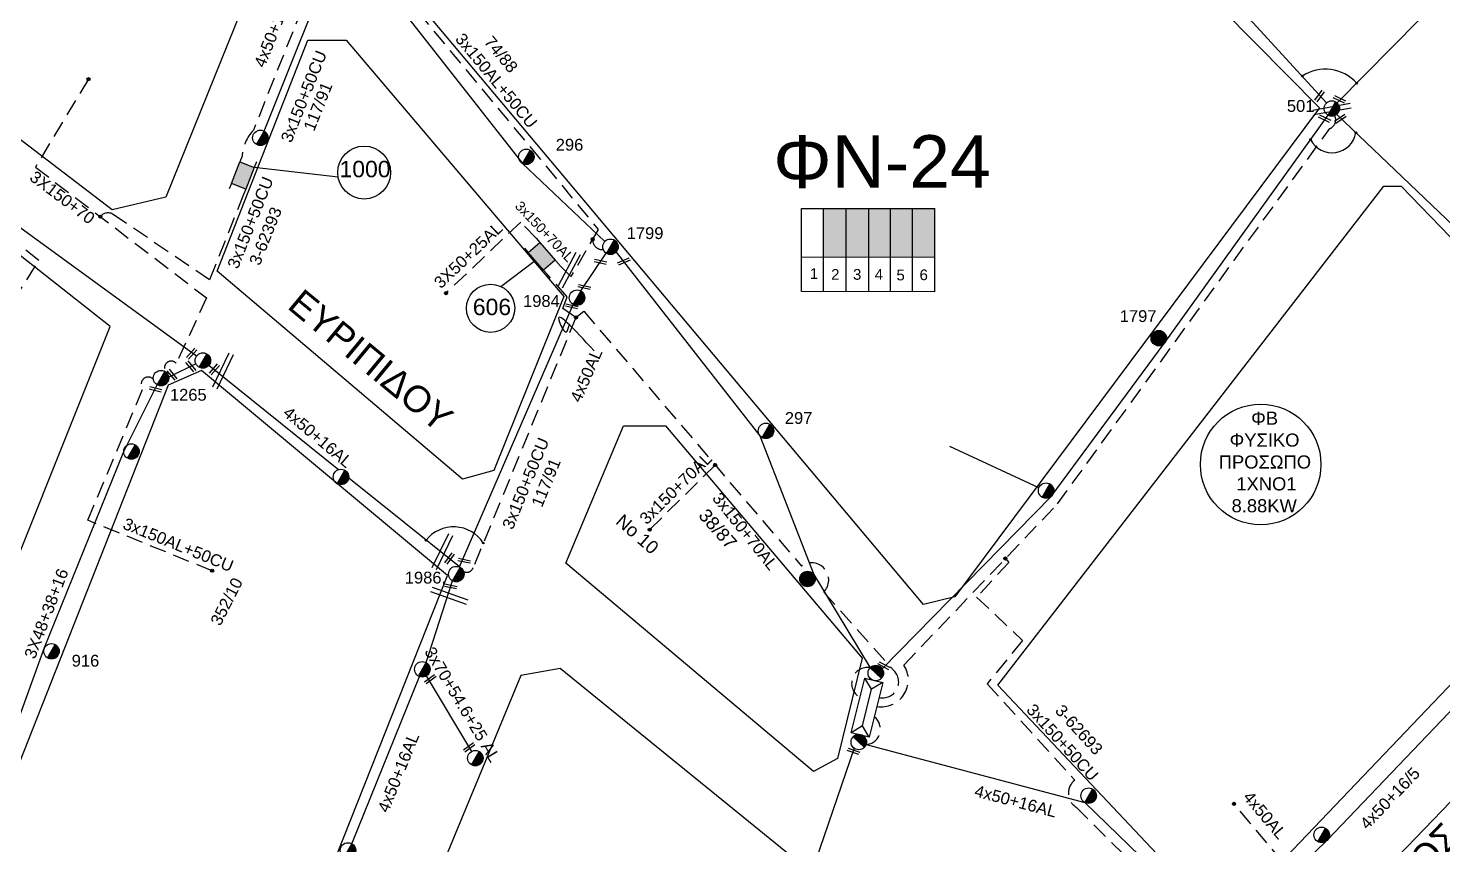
# Model space of a CAD drawing. Header units: millimetres. Extents: x 1421 to 7149, y 883 to 1925.
# Drawn here: x 5531.3 to 5746.6, y 1415.2 to 1539.6 of the extents above; entities that cross this region are included whole.
import ezdxf
from ezdxf.enums import TextEntityAlignment as Align

# ---------------------------------------------------------------- set-up
doc = ezdxf.new("R2010")
doc.units = ezdxf.units.MM
doc.linetypes.add('DASHED', pattern=[19.05, 12.7, -6.35])
for name, color, linetype in [('3X48+38+16', 7, 'Continuous'), ('3X50+25AL', 7, 'DASHED'), ('3x82+57', 7, 'DASHED'), ('3x82+57+13_5', 7, 'Continuous'), ('4x50+16_5', 7, 'Continuous'), ('Link Box 4 Διευθύνσεων', 7, 'Continuous'), ('Pillar', 7, 'Continuous'), ('Άγνωστα', 7, 'Continuous'), ('Γυμνά εναέρια ΧΤ (3Φ) 4x50AL', 7, 'Continuous'), ('Γυμνά εναέρια ΧΤ και ΦΟΠ (3Φ)   4x50+16AL', 7, 'Continuous'), ('Εναέρια παροχή ΧΤ 4x16', 7, 'SYN_LINE'), ('Καλώδια ΧΤ   3x150+50CU', 7, 'DASHED'), ('Καλώδια ΧΤ   3x150+70AL', 7, 'DASHED'), ('Καλώδια ΧΤ   3x150AL+50CU', 7, 'DASHED'), ('Μηχανική τομή', 7, 'Continuous'), ('Στύλος Ξύλινος', 7, 'Continuous'), ('Στύλος Ξύλινος @ 1', 7, 'Continuous'), ('Στύλος ΦΜ', 7, 'Continuous'), ('Στύλος ΦΜ @ 1', 7, 'Continuous'), ('Συνδέσεις', 7, 'Continuous'), ('Συνεστραμμένα ΧΤ   3x70+54.6+25 AL', 7, 'SYN_LINE'), ('Τομή', 7, 'Continuous'), ('Υποσταθμός εναέριος 2 στύλων', 7, 'Continuous'), ('Υποσταθμός πόλεως', 7, 'Continuous'), ('Υπόβαθρο ΔΕΗ', 7, 'Continuous')]:
    doc.layers.add(name, color=color, linetype=linetype)
doc.styles.add('arial', font='ARIAL.TTF')
doc.styles.get("Standard").update_dxf_attribs({"font": 'ARIAL.TTF'})
doc.linetypes.add('SYN_LINE', pattern='A,0.5,-0.0001,["/\\/\\/\\/",Standard,S=0.1,R=0,X=0,Y=-0.05],-0.25', length=0.7501)

# ---------------------------------------------------------------- blocks, each defined once
blk = doc.blocks.new('ΥΠΑΡΧΩΝ ΤΣΙΜΕΝΤΕΝΙΟΣ ΣΤΥΛΟΣ')
at = {"layer": 'Στύλος ΦΜ'}
blk.add_hatch(color=256, dxfattribs=at).paths.add_polyline_path([(-1.29, -2.28, 0.574793), (2.62, 0, 0.268822), (1.3, 2.27)])
blk.add_line((-1.29, -2.28), (1.3, 2.27), dxfattribs=at)
blk.add_circle((0, 0), 2.62, dxfattribs=at)
at = {"layer": 'Στύλος ΦΜ', "flags": 4}
for tag, p in [('ΑΡΙΘΜΟΣ', (-4.68, 8.05)), ('ΤΥΠΟΣ', (-4.91, 3.03))]:
    blk.add_attdef(tag, p, '', height=4, dxfattribs=at)
blk = doc.blocks.new('ΥΠΑΡΧΩΝ ΞΥΛΙΝΟΣ ΣΤΥΛΟΣ')
at = {"layer": 'Στύλος Ξύλινος'}
h = blk.add_hatch(color=256, dxfattribs=at)
h.paths.add_polyline_path([(-2.62, 0, 0.270008), (-1.29, -2.28), (1.3, 2.27, 0.576266)])
h.paths.add_polyline_path([(-1.29, -2.28, 0.574793), (2.62, 0, 0.268822), (1.3, 2.27)])
blk.add_line((-1.29, -2.28), (1.3, 2.27), dxfattribs=at)
blk.add_circle((0, 0), 2.62, dxfattribs=at)
at = {"layer": 'Στύλος Ξύλινος', "flags": 4}
for tag, p in [('ΑΡΙΘΜΟΣ', (-4.91, 8.6)), ('ΤΥΠΟΣ', (-4.85, 3.39))]:
    blk.add_attdef(tag, p, '', height=4, dxfattribs=at)
blk = doc.blocks.new('LINK BOX 4 ΑΝΑΧΩΡΗΣΕΩΝ')
at = {"layer": 'Link Box 4 Διευθύνσεων', "ltscale": 40}
blk.add_hatch(color=256, dxfattribs=at).paths.add_polyline_path([(-3.54, 0), (-3.54, -4.67), (3.54, -4.67), (3.54, 0)])
for p, q in [((-3.54, 0), (-5.33, 0)), ((5.33, 0), (3.54, 0)), ((-3.54, -4.67), (-5.33, -4.67)), ((5.33, -4.67), (3.54, -4.67))]:
    blk.add_line(p, q, dxfattribs=at)
blk.add_lwpolyline([(-3.54, -4.67), (-3.54, 0), (3.54, 0), (3.54, -4.67)], close=True, dxfattribs=at)
blk = doc.blocks.new('ΥΠΟΣΤΑΘΜΟΣ ΕΝΑΕΡΙΟΣ ΕΠΙ 2 ΣΤΥΛΩΝ')
at = {"layer": 'Υποσταθμός εναέριος 2 στύλων', "linetype": 'Continuous'}
for points in [[(-11.97, -2.11, 0.574793), (-8.45, -0.07, 0.268822), (-9.64, 1.98)], [(9.68, -2.15, 0.574793), (13.19, -0.1, 0.268822), (12.01, 1.95)]]:
    blk.add_hatch(color=256, dxfattribs=at).paths.add_polyline_path(points)
for p, q in [((-11.97, -2.11), (-9.64, 1.98)), ((9.68, -2.15), (12.01, 1.95))]:
    blk.add_line(p, q, dxfattribs=at)
for centre in [(-10.81, -0.07), (10.84, -0.1)]:
    blk.add_circle(centre, 2.36, dxfattribs=at)
at = {"layer": 'Υποσταθμός πόλεως', "linetype": 'Continuous', "ltscale": 40}
blk.add_lwpolyline([(-8.57, 2.82), (8.57, 2.82), (8.57, -2.82), (-8.57, -2.82)], close=True, dxfattribs=at)
for points in [[(-5.75, 0), (-8.57, 2.82)], [(-8.57, -2.82), (-5.75, 0)], [(-5.75, 0), (5.75, 0)], [(5.75, 0), (8.57, 2.82)], [(8.57, -2.82), (5.75, 0)]]:
    blk.add_lwpolyline(points, dxfattribs=at)
at = {"layer": 'Υποσταθμός εναέριος 2 στύλων', "ltscale": 40, "flags": 1}
for tag, p in [('ΜΕΤΑΣΧΗΜΑΤΙΣΜΟΣ', (14.09, 2.51)), ('ΙΣΧΥΣ', (14.07, -0.28)), ('ΑΡΙΘΜΟΣ', (14.19, -3))]:
    blk.add_attdef(tag, p, '', height=1.8, dxfattribs=at)
blk = doc.blocks.new('_ΣΥΝΔΕΣΗ')
at = {"layer": 'Συνδέσεις', "linetype": 'SYN_LINE', "ltscale": 40}
blk.add_hatch(color=256, dxfattribs=at).paths.add_polyline_path([(0.5, -0.01, 1), (-0.5, -0.01, 1)])
at = {"layer": 'Συνδέσεις'}
blk.add_circle((0, -0.01), 0.5, dxfattribs=at)
blk = doc.blocks.new('ΜΗΧΑΝΙΚΗ ΤΟΜΗ')
at = {"layer": 'Μηχανική τομή', "ltscale": 40}
for p, q in [((-3.67, 1.17), (3.91, 1.17)), ((3.91, -0.38), (-3.67, -0.38))]:
    blk.add_line(p, q, dxfattribs=at)
blk = doc.blocks.new('ΤΟΜΗ')
at = {"layer": 'Τομή', "ltscale": 40}
for p, q in [((10.95, 0.22), (-12.13, 0.22)), ((10.95, -2.57), (-12.13, -2.57))]:
    blk.add_line(p, q, dxfattribs=at)

msp = doc.modelspace()

# ---------------------------------------------------------------- hatches: boundary and pattern name
at = {"layer": 'Pillar', "lineweight": -3, "ltscale": 0.1}
for color, points in [(50, [(5655.78, 1512.1), (5652.34, 1512.1), (5652.34, 1504.74), (5655.78, 1504.73)]), (1, [(5655.78, 1504.73), (5659.22, 1504.73), (5659.22, 1512.1), (5655.78, 1512.1)]), (6, [(5662.52, 1512.1), (5659.22, 1512.1), (5659.22, 1504.73), (5662.52, 1504.73)]), (30, [(5662.52, 1504.73), (5665.9, 1504.72), (5665.9, 1512.1), (5662.52, 1512.1)]), (5, [(5665.9, 1504.72), (5669.3, 1504.72), (5669.3, 1512.1), (5665.9, 1512.1)])]:
    msp.add_hatch(color=color, dxfattribs=at).paths.add_polyline_path(points)

# ---------------------------------------------------------------- linework, layer by layer
at = {"layer": '3X48+38+16', "color": 85, "lineweight": -3, "ltscale": 0.1}
msp.add_lwpolyline([(5520.79, 1409.48), (5533.78, 1445.25), (5545.81, 1475.12), (5550.92, 1485.27)], dxfattribs=at)
at = {"layer": '3X50+25AL', "color": 5, "lineweight": -3, "ltscale": 0.2}
msp.add_lwpolyline([(5606.25, 1510.05), (5594.86, 1499.21)], dxfattribs=at)
at = {"layer": '3x82+57', "color": 50, "linetype": 'Continuous', "lineweight": -3, "ltscale": 0.2}
msp.add_lwpolyline([(5657.02, 1429.92), (5647.88, 1403.26), (5639.21, 1379.46), (5617.44, 1324.61)], dxfattribs=at)
at = {"layer": '3x82+57+13_5', "color": 6, "lineweight": -3, "ltscale": 0.1}
for points in [[(5579.99, 1552.8), (5606.52, 1518.95), (5619.06, 1507.1)], [(5620.77, 1505.48), (5642.67, 1477.51), (5650.85, 1456.41), (5659.45, 1442.2)]]:
    msp.add_lwpolyline(points, dxfattribs=at)
at = {"layer": '3x82+57+13_5', "color": 6, "linetype": 'DASHED', "lineweight": -3, "ltscale": 0.2}
msp.add_arc((5659.04, 1439.81), 2.42, 80.4513, 241.5876, dxfattribs=at)
at = {"layer": '4x50+16_5', "color": 50, "lineweight": -3, "ltscale": 0.1}
msp.add_lwpolyline([(5681.03, 1577.44), (5706.53, 1552.67), (5728.92, 1528.21)], dxfattribs=at)
at = {"layer": '4x50+16_5', "color": 30, "lineweight": -3, "ltscale": 0.1}
msp.add_lwpolyline([(5781.94, 1472.96), (5775.69, 1465.3), (5754, 1442.12), (5729.02, 1415.94), (5714.25, 1401.57)], dxfattribs=at)
at = {"layer": 'Pillar', "lineweight": -3, "ltscale": 40}
for points in [[(5649.01, 1499.46), (5649.01, 1512.1), (5669.3, 1512.1)], [(5652.34, 1499.46), (5652.34, 1512.1)], [(5655.78, 1499.45), (5655.78, 1512.1)], [(5659.22, 1499.45), (5659.22, 1512.1)], [(5662.52, 1499.45), (5662.52, 1512.1)], [(5665.9, 1499.44), (5665.9, 1512.1)], [(5669.3, 1499.44), (5669.3, 1512.1)], [(5649.01, 1504.74), (5669.3, 1504.72)], [(5669.3, 1499.44), (5649.01, 1499.46)]]:
    msp.add_lwpolyline(points, dxfattribs=at)
at = {"layer": 'Άγνωστα', "lineweight": -3, "ltscale": 0.1}
msp.add_line((5578.45, 1516.88), (5565.68, 1518.37), dxfattribs=at)
msp.add_lwpolyline([(5603.23, 1500.24), (5608.26, 1504.04)], dxfattribs=at)
for centre, radius in [((5582.42, 1517.59), 4.03), ((5601.66, 1496.92), 3.67), ((5718.88, 1473.14), 9.18)]:
    msp.add_circle(centre, radius, dxfattribs=at)
msp.add_spline([(5617.42, 1490.45), (5612.15, 1494.81), (5613.17, 1493.32), (5613.62, 1494.36)], degree=3, dxfattribs=at)
at = {"layer": 'Γυμνά εναέρια ΧΤ (3Φ) 4x50AL', "color": 85, "lineweight": -3, "ltscale": 0.1}
for points in [[(5615.4, 1499.56), (5619.26, 1505.31)], [(5596.91, 1457.53), (5614.24, 1497.51)]]:
    msp.add_lwpolyline(points, dxfattribs=at)
at = {"layer": 'Γυμνά εναέρια ΧΤ και ΦΟΠ (3Φ)   4x50+16AL', "color": 6, "lineweight": -3, "ltscale": 0.2}
msp.add_lwpolyline([(5567.21, 1523.89), (5578.73, 1552.74)], dxfattribs=at)
at = {"layer": 'Γυμνά εναέρια ΧΤ και ΦΟΠ (3Φ)   4x50+16AL', "color": 85, "lineweight": -3, "ltscale": 0.2}
msp.add_lwpolyline([(5556.88, 1489.61), (5501.57, 1529.88)], dxfattribs=at)
at = {"layer": 'Γυμνά εναέρια ΧΤ και ΦΟΠ (3Φ)   4x50+16AL', "color": 5, "lineweight": -3, "ltscale": 0.2}
for points in [[(5556.8, 1488.48), (5552.67, 1486.43)], [(5578.49, 1472.33), (5558.76, 1488.2)], [(5596.91, 1457.53), (5580.06, 1471.07)]]:
    msp.add_lwpolyline(points, dxfattribs=at)
at = {"layer": 'Γυμνά εναέρια ΧΤ και ΦΟΠ (3Φ)   4x50+16AL', "color": 6, "lineweight": -3, "ltscale": 0.1}
for points in [[(5591.86, 1442.98), (5595.86, 1455.43)], [(5580.54, 1415.4), (5590.83, 1440.86)]]:
    msp.add_lwpolyline(points, dxfattribs=at)
at = {"layer": 'Γυμνά εναέρια ΧΤ και ΦΟΠ (3Φ)   4x50+16AL', "color": 50, "lineweight": -3, "ltscale": 0.1}
msp.add_lwpolyline([(5658.82, 1430.48), (5692.1, 1421.68), (5712.25, 1402.14)], dxfattribs=at)
at = {"layer": 'Γυμνά εναέρια ΧΤ και ΦΟΠ (3Φ)   4x50+16AL', "color": 50, "linetype": 'DASHED', "lineweight": -3, "ltscale": 0.2}
msp.add_arc((5658.63, 1432.85), 2.37, 274.7097, 52.5191, dxfattribs=at)
at = {"layer": 'Εναέρια παροχή ΧΤ 4x16', "color": 1, "lineweight": -3, "ltscale": 15}
msp.add_lwpolyline([(5685.11, 1469.56), (5671.57, 1475.89)], dxfattribs=at)
at = {"layer": 'Καλώδια ΧΤ   3x150+50CU', "color": 5, "lineweight": -3, "ltscale": 0.2}
for points in [[(5645.01, 1607.5), (5649.93, 1612.47), (5622.01, 1640.82, 0.846723), (5616.52, 1638.81), (5609.41, 1631.66), (5589.42, 1580.83), (5587.47, 1580.07), (5583.74, 1570.76), (5584.03, 1569.33), (5579.65, 1557.48, 0.62456), (5577.19, 1553.17), (5565.57, 1524.04, 0.178072), (5563.84, 1520.06)], [(5614.65, 1495.52), (5599, 1457.38, -0.441755), (5597.55, 1456.85, 3.025549)]]:
    msp.add_lwpolyline(points, format="xyb", dxfattribs=at)
at = {"layer": 'Καλώδια ΧΤ   3x150+50CU', "color": 85, "lineweight": -3, "ltscale": 0.2}
for points in [[(5540.44, 1531.8), (5532.38, 1518.41), (5558.43, 1498.51), (5553.8, 1488.54, 1.038102), (5552.34, 1487.12, -0.091518)], [(5564.06, 1514.25), (5558.88, 1501.26), (5544.22, 1511.2, 0.402757), (5542.24, 1510.85, 0.873)], [(5524.96, 1491.57), (5532.89, 1504.18), (5524.08, 1511.15, -1.083115), (5522.48, 1512.41, 4.822947)]]:
    msp.add_lwpolyline(points, format="xyb", dxfattribs=at)
at = {"layer": 'Καλώδια ΧΤ   3x150+50CU', "color": 5, "lineweight": -3, "ltscale": 0.2}
msp.add_lwpolyline([(5614.65, 1495.52), (5612.68, 1496.88), (5613.31, 1498.67), (5610.32, 1502.05)], dxfattribs=at)
at = {"layer": 'Καλώδια ΧΤ   3x150+50CU', "color": 30, "lineweight": -3, "ltscale": 0.2}
msp.add_lwpolyline([(5680.02, 1458.81), (5680.53, 1458.23), (5675.65, 1452.95), (5682.63, 1446.35), (5677.24, 1439.75), (5690.59, 1425.07, 0.524968), (5690.78, 1420.97), (5710.9, 1400.99, 0.90649), (5714.87, 1399.5), (5724.75, 1409.69), (5714.8, 1421.47)], format="xyb", dxfattribs=at)
at = {"layer": 'Καλώδια ΧΤ   3x150+70AL', "color": 30, "lineweight": -3, "ltscale": 0.2}
msp.add_lwpolyline([(5660.45, 1436.3, 0.654408), (5664.57, 1442.6), (5687.96, 1467.14), (5729.39, 1524.27, 0.436153), (5730.16, 1526.25)], format="xyb", dxfattribs=at)
at = {"layer": 'Καλώδια ΧΤ   3x150+70AL', "color": 5, "lineweight": -3, "ltscale": 0.2}
for points in [[(5608.58, 1507.6), (5606.25, 1510.05)], [(5635.85, 1473.05), (5625.88, 1463.22)]]:
    msp.add_lwpolyline(points, dxfattribs=at)
msp.add_lwpolyline([(5614.65, 1495.52), (5615.83, 1496.49), (5648.98, 1457.68, -0.920472), (5652.37, 1453.7), (5663.04, 1441.78, -0.762381), (5660.79, 1437.67)], format="xyb", dxfattribs=at)
at = {"layer": 'Καλώδια ΧΤ   3x150AL+50CU', "color": 85, "lineweight": -3, "ltscale": 0.2}
msp.add_lwpolyline([(5590.59, 1542.06), (5618.06, 1508.94), (5613.88, 1501.74), (5612.08, 1503.59)], dxfattribs=at)
msp.add_lwpolyline([(5559.28, 1456.95), (5540.34, 1464.64), (5548.75, 1484.7, -1.00803), (5550.34, 1486.08)], format="xyb", dxfattribs=at)
msp.add_arc((5618.7, 1507.36), 1.51, 176.734, 274.4718, dxfattribs=at)
at = {"layer": 'Συνεστραμμένα ΧΤ   3x70+54.6+25 AL', "color": 50, "lineweight": -3, "ltscale": 20}
msp.add_lwpolyline([(5755.47, 1553.51), (5730.54, 1528.18)], dxfattribs=at)
at = {"layer": 'Συνεστραμμένα ΧΤ   3x70+54.6+25 AL', "color": 1, "lineweight": -3, "ltscale": 20}
for points in [[(5661.29, 1442.02), (5686.99, 1468.26), (5704.2, 1491.54), (5729.13, 1526.32)], [(5730.47, 1526.44), (5762.67, 1495.67), (5782.36, 1475.15), (5815.16, 1442.31), (5837.05, 1417.69)]]:
    msp.add_lwpolyline(points, dxfattribs=at)
at = {"layer": 'Συνεστραμμένα ΧΤ   3x70+54.6+25 AL', "color": 6, "lineweight": -3, "ltscale": 15}
msp.add_lwpolyline([(5591.88, 1440.94), (5598.74, 1429.43)], dxfattribs=at)
at = {"layer": 'Υπόβαθρο ΔΕΗ', "lineweight": -3, "ltscale": 0.2}
for points in [[(5672.31, 1452.99), (5667.56, 1451.81), (5581.02, 1554.95), (5611.25, 1629.89), (5619.48, 1637.02), (5727.86, 1527.43), (5672.31, 1452.99)], [(5544.08, 1511.93), (5503.17, 1543.12), (5525.75, 1592.37), (5530.65, 1593.77), (5568.02, 1552.98), (5552.22, 1513.82), (5544.08, 1511.93)], [(5602.14, 1472.24), (5597.38, 1470.92), (5560.03, 1502.59), (5573.82, 1537.75), (5579.7, 1537.75), (5612.8, 1498.69), (5602.14, 1472.24)], [(5447.16, 1419.11), (5502.69, 1391.55), (5543.75, 1494.16), (5499.78, 1528.83), (5495.67, 1527.51), (5447.16, 1419.11)], [(5713.07, 1403.27), (5678.85, 1439.55), (5737.65, 1515.49), (5740.26, 1515.49), (5780.49, 1473.92), (5713.07, 1403.27)], [(5513.42, 1385.95), (5558.42, 1363.62), (5595.12, 1456.21), (5557.67, 1487.45), (5552.58, 1485.21), (5513.42, 1385.95)], [(5654.49, 1428.39), (5650.82, 1426.41), (5613.14, 1458.12), (5621.87, 1479.03), (5628.31, 1479.03), (5658.22, 1443.63), (5654.49, 1428.39)], [(5716.67, 1378.65), (5722.38, 1395.38), (5789.35, 1464.89), (5836.3, 1416.87), (5807.02, 1344.79), (5716.67, 1378.65)], [(5571.61, 1357.26), (5620.05, 1333.62), (5648.23, 1412.82), (5612.26, 1442.07), (5606.24, 1441.01), (5571.61, 1357.26)]]:
    msp.add_lwpolyline(points, dxfattribs=at)
at = {"layer": 'Υπόβαθρο ΔΕΗ', "lineweight": -3}
for centre, radius, start, end in [((5728.73, 1526.87), 6.44, 42.165, 123.0867), ((5729.75, 1524.28), 3.68, 207.0287, 350.3956), ((5596.04, 1458.27), 5.37, 32.8308, 141.5604)]:
    msp.add_arc(centre, radius, start, end, dxfattribs=at)

# ---------------------------------------------------------------- block references
at = {"layer": 'Link Box 4 Διευθύνσεων', "lineweight": -3}
for p, xscale, yscale, zscale, rotation in [((5562.86, 1517.58), 0.4999999999999612, 0.4999999999999612, 0.4999999999999612, 68.58520171966454), ((5608.57, 1504.06), 0.4999999999999288, 0.4999999999999288, 0.4999999999999288, 131.1009697015183)]:
    msp.add_blockref('LINK BOX 4 ΑΝΑΧΩΡΗΣΕΩΝ', p, dxfattribs=dict(at, xscale=xscale, yscale=yscale, zscale=zscale, rotation=rotation))
at = {"layer": 'Μηχανική τομή', "lineweight": -3}
for p, xscale, yscale, zscale, rotation in [((5727.9, 1529.15), 0.249999999997558, 0.249999999997558, 0.249999999997558, 53.71935274313974), ((5730.94, 1528.82), 0.2499999999976485, 0.2499999999976485, 0.2499999999976485, 154.8121358093408), ((5728.67, 1525.88), 0.2499999999976485, 0.2499999999976485, 0.2499999999976485, 154.8121358093408), ((5731.05, 1525.67), 0.2499999999973542, 0.2499999999973542, 0.2499999999973542, 34.17842601848268), ((5618.32, 1503.91), 0.2499999999991125, 0.2499999999991125, 0.2499999999991125, 347.7705875785079), ((5621.96, 1503.95), 0.2499999999990236, 0.2499999999990236, 0.2499999999990236, 23.28742004436754), ((5615.88, 1500.07), 0.2499999999991125, 0.2499999999991125, 0.2499999999991125, 347.7705875785079), ((5613.96, 1497.12), 0.2499999999991125, 0.2499999999991125, 0.2499999999991125, 347.7705875785079), ((5556.1, 1490.09), 0.2499999999987457, 0.2499999999987457, 0.2499999999987457, 228.5477053148371), ((5556.14, 1488.12), 0.2499999999991212, 0.2499999999991212, 0.2499999999991212, 129.3301798873356), ((5559.57, 1487.72), 0.2499999999987457, 0.2499999999987457, 0.2499999999987457, 228.5477053148371), ((5553.27, 1486.85), 0.2499999999991212, 0.2499999999991212, 0.2499999999991212, 129.3301798873356), ((5550.7, 1484.67), 0.2499999999986828, 0.2499999999986828, 0.2499999999986828, 165.8988648682782), ((5595.48, 1458.74), 0.2499999999990638, 0.2499999999990638, 0.2499999999990638, 54.16754903627371), ((5597.6, 1458.39), 0.2499999999991125, 0.2499999999991125, 0.2499999999991125, 347.7705875785079), ((5595.54, 1454.48), 0.2499999999991125, 0.2499999999991125, 0.2499999999991125, 347.7705875785079), ((5661.48, 1442.42), 0.2499999999974224, 0.2499999999974224, 0.2499999999974224, 331.8935605904937), ((5592.45, 1440.54), 0.2499999999977718, 0.2499999999977718, 0.2499999999977718, 216.1286335223851), ((5598.36, 1430.17), 0.2499999999977718, 0.2499999999977718, 0.2499999999977718, 216.1286335223851), ((5656.84, 1429.37), 0.2499999999976336, 0.2499999999976336, 0.2499999999976336, 340.9051906344543)]:
    msp.add_blockref('ΜΗΧΑΝΙΚΗ ΤΟΜΗ', p, dxfattribs=dict(at, xscale=xscale, yscale=yscale, zscale=zscale, rotation=rotation))
at = {"layer": 'Στύλος Ξύλινος @ 1', "lineweight": -3, "ltscale": 40}
ref = msp.add_blockref('ΥΠΑΡΧΩΝ ΞΥΛΙΝΟΣ ΣΤΥΛΟΣ', (5703.37, 1492.37), dxfattribs=dict(at, xscale=0.4499999999998181, yscale=0.4499999999998181, zscale=0.4499999999998181))
ref.add_attrib('ΑΡΙΘΜΟΣ', '1797', (5697.43, 1494.83), dxfattribs={"layer": 'Στύλος Ξύλινος', "height": 1.8, "flags": 4})
at = {"layer": 'Στύλος Ξύλινος @ 1', "lineweight": -3, "ltscale": 40, "xscale": 0.4499999999998181, "yscale": 0.4499999999998181, "zscale": 0.4499999999998181}
msp.add_blockref('ΥΠΑΡΧΩΝ ΞΥΛΙΝΟΣ ΣΤΥΛΟΣ', (5649.9, 1455.7), dxfattribs=at)
at = {"layer": 'Στύλος ΦΜ @ 1', "lineweight": -3, "ltscale": 40}
ref = msp.add_blockref('ΥΠΑΡΧΩΝ ΤΣΙΜΕΝΤΕΝΙΟΣ ΣΤΥΛΟΣ', (5729.71, 1527.34), dxfattribs=dict(at, xscale=0.4499999999998181, yscale=0.4499999999998181, zscale=0.4499999999998181))
ref.add_attrib('ΑΡΙΘΜΟΣ', '501', (5722.87, 1526.83), dxfattribs={"layer": 'Στύλος ΦΜ', "height": 1.8, "flags": 4})
at = {"layer": 'Στύλος ΦΜ @ 1', "lineweight": -3, "ltscale": 40, "xscale": 0.4499999999998181, "yscale": 0.4499999999998181, "zscale": 0.4499999999998181}
for p in [(5566.62, 1522.87), (5557.87, 1488.97), (5546.99, 1475.11), (5578.89, 1471.23), (5686.22, 1469.16), (5591.27, 1441.95), (5599.34, 1428.42), (5692.69, 1422.7), (5728.16, 1416.74), (5579.95, 1414.37)]:
    msp.add_blockref('ΥΠΑΡΧΩΝ ΤΣΙΜΕΝΤΕΝΙΟΣ ΣΤΥΛΟΣ', p, dxfattribs=at)
at = {"layer": 'Στύλος ΦΜ @ 1', "lineweight": -3, "ltscale": 40}
ref = msp.add_blockref('ΥΠΑΡΧΩΝ ΤΣΙΜΕΝΤΕΝΙΟΣ ΣΤΥΛΟΣ', (5607.1, 1519.98), dxfattribs=dict(at, xscale=0.4499999999998181, yscale=0.4499999999998181, zscale=0.4499999999998181))
ref.add_attrib('ΑΡΙΘΜΟΣ', '296', (5611.58, 1520.92), dxfattribs={"layer": 'Στύλος ΦΜ', "height": 1.8, "flags": 4})
ref = msp.add_blockref('ΥΠΑΡΧΩΝ ΤΣΙΜΕΝΤΕΝΙΟΣ ΣΤΥΛΟΣ', (5619.91, 1506.29), dxfattribs=dict(at, xscale=0.4499999999998181, yscale=0.4499999999998181, zscale=0.4499999999998181))
ref.add_attrib('ΑΡΙΘΜΟΣ', '1799', (5622.38, 1507.46), dxfattribs={"layer": 'Στύλος ΦΜ', "height": 1.8, "flags": 4})
ref = msp.add_blockref('ΥΠΑΡΧΩΝ ΤΣΙΜΕΝΤΕΝΙΟΣ ΣΤΥΛΟΣ', (5614.82, 1498.53), dxfattribs=dict(at, xscale=0.4499999999998181, yscale=0.4499999999998181, zscale=0.4499999999998181))
ref.add_attrib('ΑΡΙΘΜΟΣ', '1984', (5606.6, 1497.13), dxfattribs={"layer": 'Στύλος ΦΜ', "height": 1.8, "flags": 4})
ref = msp.add_blockref('ΥΠΑΡΧΩΝ ΤΣΙΜΕΝΤΕΝΙΟΣ ΣΤΥΛΟΣ', (5551.5, 1486.29), dxfattribs=dict(at, xscale=0.4499999999998181, yscale=0.4499999999998181, zscale=0.4499999999998181))
ref.add_attrib('ΑΡΙΘΜΟΣ', '1265', (5552.85, 1482.85), dxfattribs={"layer": 'Στύλος ΦΜ', "height": 1.8, "flags": 4})
ref = msp.add_blockref('ΥΠΑΡΧΩΝ ΤΣΙΜΕΝΤΕΝΙΟΣ ΣΤΥΛΟΣ', (5643.58, 1478.25), dxfattribs=dict(at, xscale=0.4499999999998181, yscale=0.4499999999998181, zscale=0.4499999999998181))
ref.add_attrib('ΑΡΙΘΜΟΣ', '297', (5646.45, 1479.32), dxfattribs={"layer": 'Στύλος ΦΜ', "height": 1.8, "flags": 4})
ref = msp.add_blockref('ΥΠΑΡΧΩΝ ΤΣΙΜΕΝΤΕΝΙΟΣ ΣΤΥΛΟΣ', (5596.44, 1456.45), dxfattribs=dict(at, xscale=0.4499999999998181, yscale=0.4499999999998181, zscale=0.4499999999998181))
ref.add_attrib('ΑΡΙΘΜΟΣ', '1986.', (5588.6, 1455.01), dxfattribs={"layer": 'Στύλος ΦΜ', "height": 1.8, "flags": 4})
ref = msp.add_blockref('ΥΠΑΡΧΩΝ ΤΣΙΜΕΝΤΕΝΙΟΣ ΣΤΥΛΟΣ', (5534.82, 1444.7), dxfattribs=dict(at, xscale=0.4499999999998181, yscale=0.4499999999998181, zscale=0.4499999999998181))
ref.add_attrib('ΑΡΙΘΜΟΣ', '916', (5537.9, 1442.36), dxfattribs={"layer": 'Στύλος ΦΜ', "height": 1.8, "flags": 4})
at = {"layer": 'Συνδέσεις', "lineweight": -3}
for p, xscale, yscale, zscale in [((5540.45, 1531.81), 0.4777242751392805, 0.4777242751392805, 0.4777242751392805), ((5725.21, 1532.27), 0.25, 0.25, 0.25), ((5733.5, 1531.19), 0.25, 0.25, 0.25), ((5726.47, 1522.61), 0.25, 0.25, 0.25), ((5733.37, 1523.67), 0.25, 0.25, 0.25), ((5542.26, 1510.87), 0.4777242751392805, 0.4777242751392805, 0.4777242751392805), ((5617.2, 1507.44), 0.4777242751392805, 0.4777242751392805, 0.4777242751392805), ((5594.87, 1499.22), 0.4777242751392805, 0.4777242751392805, 0.4777242751392805), ((5614.65, 1495.53), 0.4777242751392805, 0.4777242751392805, 0.4777242751392805), ((5635.85, 1473.06), 0.4777242751392805, 0.4777242751392805, 0.4777242751392805), ((5625.88, 1463.23), 0.4777242751392805, 0.4777242751392805, 0.4777242751392805), ((5591.84, 1461.61), 0.25, 0.25, 0.25), ((5600.56, 1461.18), 0.25, 0.25, 0.25), ((5680.02, 1458.82), 0.4777242751392805, 0.4777242751392805, 0.4777242751392805), ((5559.28, 1456.96), 0.4777242751392805, 0.4777242751392805, 0.4777242751392805), ((5714.81, 1421.48), 0.4777242751392805, 0.4777242751392805, 0.4777242751392805)]:
    msp.add_blockref('_ΣΥΝΔΕΣΗ', p, dxfattribs=dict(at, xscale=xscale, yscale=yscale, zscale=zscale))
at = {"layer": 'Τομή', "lineweight": -3}
for p, xscale, yscale, zscale, rotation in [((5729.64, 1526.96), 0.2499999999998713, 0.2499999999998713, 0.2499999999998713, 190.1894556169945), ((5613.84, 1502.48), 0.2499999999999089, 0.2499999999999089, 0.2499999999999089, 241.7022723175603), ((5561.16, 1487.15), 0.2499999999995457, 0.2499999999995457, 0.2499999999995457, 244.3684636614615), ((5594.55, 1459.63), 0.2499999999995457, 0.2499999999995457, 0.2499999999995457, 244.3684636614615), ((5595.12, 1452.92), 0.2499999999996981, 0.2499999999996981, 0.2499999999996981, 160.382121421675)]:
    msp.add_blockref('ΤΟΜΗ', p, dxfattribs=dict(at, xscale=xscale, yscale=yscale, zscale=zscale, rotation=rotation))
at = {"layer": 'Υποσταθμός εναέριος 2 στύλων', "lineweight": -3, "xscale": 0.4999999999997433, "yscale": 0.4999999999997433, "zscale": 0.4999999999997433, "rotation": 76.24875196300889}
msp.add_blockref('ΥΠΟΣΤΑΘΜΟΣ ΕΝΑΕΡΙΟΣ ΕΠΙ 2 ΣΤΥΛΩΝ', (5658.96, 1436.13), dxfattribs=at)

# ---------------------------------------------------------------- texts
at = {"lineweight": -3, "ltscale": 40, "char_height": 4, "width": 64.8866, "attachment_point": 1, "style": 'arial'}
for s, insert, rotation in [('ΕΥΡΙΠΙΔΟΥ', (5573.09, 1500.11), 320.3684), ('ΖΗΝΩΝΟΣ', (5727.5, 1399.16), 46.0131)]:
    msp.add_mtext(s, dxfattribs=dict(at, insert=insert, rotation=rotation))
at = {"layer": 'Pillar', "lineweight": -3, "ltscale": 30, "char_height": 1.63, "width": 11.2573, "attachment_point": 1}
for s, insert in [('1', (5650.26, 1503.02)), ('2', (5653.5, 1502.89)), ('3', (5656.83, 1502.89)), ('4', (5660.13, 1502.89)), ('5', (5663.44, 1502.8)), ('6', (5666.96, 1502.83))]:
    msp.add_mtext(s, dxfattribs=dict(at, insert=insert))
at = {"layer": 'Άγνωστα', "lineweight": -3, "ltscale": 0.1}
for s, height, rotation, p in [('4x50+16AL', 1.8, 68.2238, (5568.79, 1539.7)), ('3x150AL+50CU', 1.8, 309.6719, (5602.54, 1531.59)), ('74/88', 1.8, 309.6719, (5603.26, 1535.59)), ('3x150+50CU', 1.8, 68.2393, (5573.22, 1529.18)), ('117/91', 1.8, 68.2393, (5575.38, 1527.65)), ('3x150+50CU', 1.8, 68.2393, (5565.09, 1509.97)), ('3-62393', 1.8, 68.2393, (5567.39, 1507.92)), ('3x150+70AL', 1.5, 313.565, (5609.88, 1508.61)), ('3X50+25AL', 1.8, 43.565, (5598.26, 1505.01)), ('4x50AL', 1.8, 66.5651, (5616.21, 1486.71)), (' 4x50+16AL', 1.8, 319.8245, (5575.11, 1477.53)), ('3x150+50CU', 1.8, 67.6881, (5606.99, 1470.26)), ('117/91', 1.8, 67.6881, (5610.1, 1470.38)), ('3x150+70AL', 1.8, 44.6922, (5629.83, 1469.5)), ('3x150+70AL', 1.8, 308.5277, (5640.42, 1462.97)), ('38/87', 2, 311.6309, (5636.26, 1463.33)), ('3x150AL+50CU', 1.8, 337.9061, (5554.13, 1460.91)), ('No 10', 2, 318.6343, (5624.01, 1462.53)), ('352/10', 1.8, 63.0139, (5561.47, 1452.27)), ('3x70+54.6+25 AL', 1.8, 300.7977, (5597.38, 1436.59)), ('3x150+50CU', 1.8, 312.3058, (5688.73, 1430.83)), ('3-62693', 1.8, 312.3058, (5691.24, 1432.76)), ('4x50+16AL', 1.8, 67.9894, (5587.62, 1426.25)), ('4x50+16/5', 1.8, 46.3404, (5738.55, 1422.31)), ('4x50+16AL', 1.8, 345.182, (5681.6, 1421.87)), ('4x50AL', 1.8, 310.1711, (5719.52, 1419.76))]:
    msp.add_text(s, height=height, rotation=rotation, dxfattribs=at).set_placement(p, align=Align.MIDDLE_CENTER)
for s, p in [('1000', (5582.55, 1518.12)), ('606', (5601.87, 1497.13))]:
    msp.add_text(s, height=2.5, dxfattribs=at).set_placement(p, align=Align.MIDDLE_CENTER)
at = {"layer": 'Άγνωστα', "color": 7, "lineweight": -3, "char_height": 1.8, "attachment_point": 1}
for s, insert, width, rotation in [('3X150+70', (5532.42, 1517.99), 11.0807, 323), ('3X48+38+16', (5530.61, 1444.04), 15.3084, 69)]:
    msp.add_mtext(s, dxfattribs=dict(at, insert=insert, width=width, rotation=rotation))
at = {"layer": 'Άγνωστα', "lineweight": -3, "ltscale": 0.1, "insert": (5712.17, 1481.19), "char_height": 2, "width": 14.3587, "attachment_point": 1}
msp.add_mtext('\\pi5.2653;ΦΒ \\P\\pi1.9836;ΦΥΣΙΚΟ \\P\\pi0.3233;ΠΡΟΣΩΠΟ\\P\\pi3.0068;1ΧΝΟ1\\P\\pi2.2824;8.88KW', dxfattribs=at)
at = {"layer": 'Υπόβαθρο ΔΕΗ', "lineweight": -3, "insert": (5644.67, 1523.27), "char_height": 8, "width": 84.6573, "attachment_point": 1}
msp.add_mtext('ΦN-24', dxfattribs=at)

doc.saveas('drawing.dxf')
